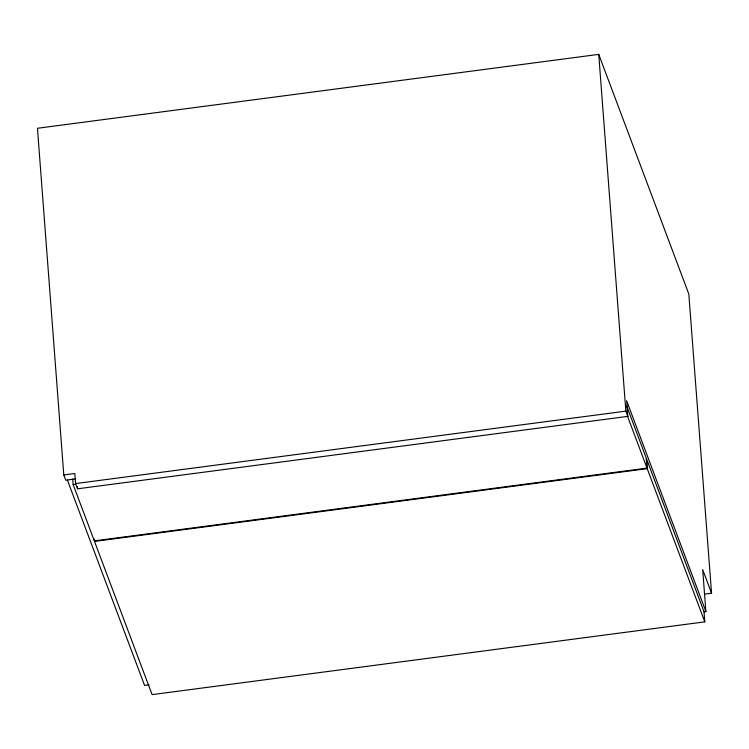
<?xml version="1.0" encoding="UTF-8"?>
<svg xmlns="http://www.w3.org/2000/svg" width="749" height="749" viewBox="0 0 749 749"><rect width="100%" height="100%" fill="white"/><g stroke="black" fill="none" stroke-linecap="round" stroke-linejoin="round"><path stroke-width="1.12" d="M704.594 594.097L711.55 593.189L688.818 294.029L598.741 54.377L37.45 128.276L63.787 474.96L65.762 480.193L75.696 478.892M63.787 474.96L74.834 473.508L75.593 483.573L77.568 488.807L627.812 416.369L626.623 400.706L705.876 611.549L704.032 611.793L646.443 458.575L647.211 468.64L704.8 621.857L152.094 694.623L94.505 541.405L94.337 539.168M75.593 483.573L625.846 411.126L627.812 416.369M72.719 478.976L73.14 484.566L75.462 484.266M626.707 406.07L646.247 458.051L647.014 468.116L94.308 540.881L73.14 484.566M94.505 541.405L647.211 468.64M149.079 684.858L144.585 685.447L67.391 480.072M711.55 593.189L702.693 569.615L705.876 611.549M627.475 416.135L647.014 468.116M704.032 611.793L704.8 621.857M598.741 54.377L625.846 411.126M77.4 486.569L77.568 488.807"/></g></svg>
